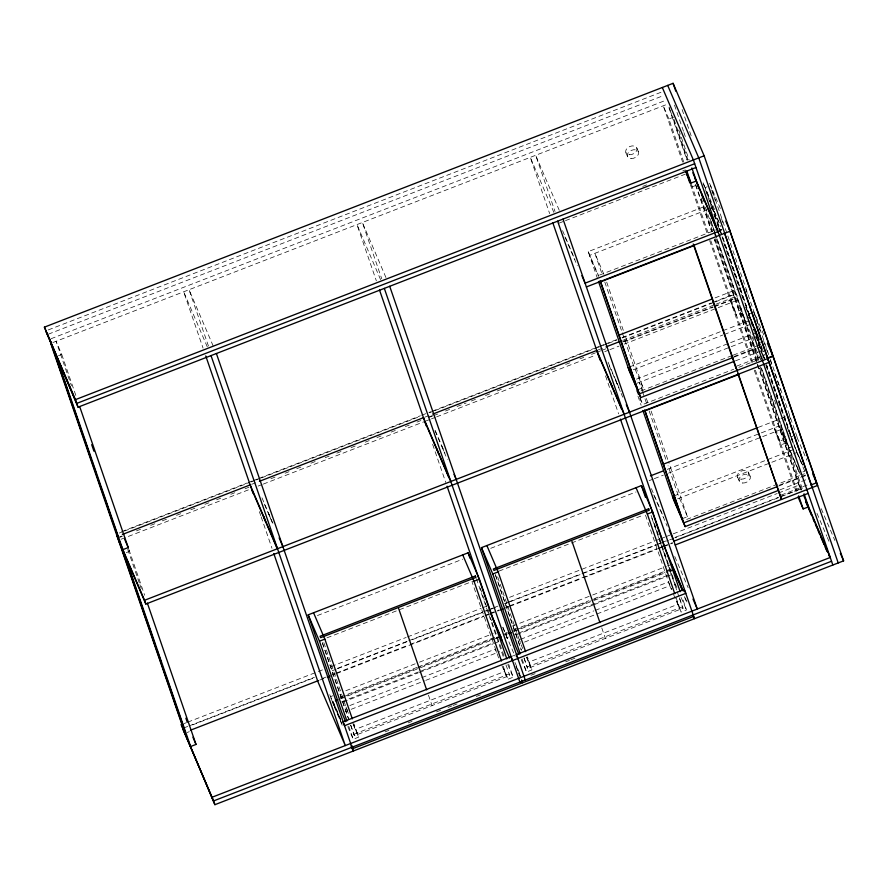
<?xml version="1.0" encoding="UTF-8"?>
<svg xmlns="http://www.w3.org/2000/svg" width="888" height="888" viewBox="0 0 888 888"><rect width="100%" height="100%" fill="white"/><g stroke="black" fill="none" stroke-linecap="round" stroke-linejoin="round"><path stroke-width="0.67" stroke-dasharray="4.44 3.33" d="M48.285 329.925L661.027 92.263M48.285 334.199L663.625 95.538M50.938 338.783L666.333 100.089M52.869 342.535L667.554 104.129M58.519 355.711L61.738 354.467L56.099 341.281L71.417 385.781M683.771 162.16L668.897 118.97L674.281 116.883M642.79 186.38L646.664 184.882M682.739 170.896L685.325 169.886M559.04 223.143L564.202 221.145M565.478 220.646L685.325 174.159M695.493 185.592L692.263 186.835L691.241 184.438M707.259 186.769L705.105 187.601L748.651 314.075L758.33 336.663M597.591 278.854L588.222 251.626L704.783 206.416M707.359 209.69L589.521 255.4L598.545 276.457M708.646 209.191L712.487 207.703L720.557 226.529M599.611 275.036L721.3 227.839M719.347 230.258L721.911 229.271M719.236 230.936L721.8 229.937M717.737 231.668L720.967 230.414M715.051 297.902L735.542 289.954M736.829 289.455L741.946 287.468M121.723 531.612L247.13 482.972M248.429 482.473L252.303 480.963M253.591 480.464L257.476 478.965M258.763 478.466L420.368 415.784M421.667 415.284L430.713 411.766M432.012 411.266L593.617 348.584M594.905 348.085L598.79 346.586M600.077 346.076L603.951 344.577M605.25 344.078L616.883 339.56M622.055 337.551L711.266 302.952M712.553 302.453L733.244 294.428L714.385 239.649M119.292 533.044L123.166 531.546M124.464 531.046L249.861 482.406M251.16 481.895L255.034 480.397M256.332 479.897L260.206 478.388M261.505 477.888L419.225 416.716M429.57 412.698L433.444 411.2M434.743 410.7L596.348 348.018M597.635 347.519L601.52 346.009M602.808 345.51L606.693 344M607.98 343.501L617.038 339.993M622.199 337.984L713.996 302.386M715.284 301.887L733.388 294.86L800.299 489.199L674.891 537.839M251.681 484.304L255.566 482.806M424.964 417.105L428.849 415.595M598.246 349.894L604.739 347.375M622.777 340.382L715.562 304.395M715.928 304.251L737.906 295.726M119.492 536.963L122.078 535.964M428.482 417.116L432.367 415.617M622.41 341.902L712.909 306.804M714.207 306.293L734.887 298.279M119.647 537.395L122.222 536.385M136.452 530.869L142.913 528.371M150.671 525.363L157.132 522.854M162.304 520.845L168.776 518.337M176.523 515.329L182.995 512.82M190.754 509.812L197.214 507.303M204.973 504.295L208.847 502.797M216.605 499.789L223.066 497.28M230.825 494.272L234.71 492.762M245.044 488.755L248.929 487.246M270.907 478.721L277.367 476.212M285.126 473.204L289 471.706M296.759 468.698L303.23 466.189M310.978 463.181L317.449 460.672M325.208 457.664L329.082 456.155M336.841 453.146L343.301 450.638M351.06 447.63L357.52 445.132M365.279 442.124L369.164 440.615M376.923 437.606L383.383 435.098M391.142 432.09L397.602 429.581M405.361 426.573L409.235 425.075M416.994 422.066L420.879 420.557M428.627 417.549L432.512 416.039M433.799 415.54L437.684 414.041M445.443 411.033L451.903 408.524M457.076 406.515L466.122 403.008M471.295 400.999L477.755 398.49M485.514 395.482L491.985 392.973M497.158 390.975L503.618 388.467M511.377 385.459L517.837 382.95M525.596 379.942L532.056 377.433M539.815 374.425L543.7 372.916M551.448 369.908L557.919 367.399M565.678 364.391L572.138 361.893M579.897 358.874L583.771 357.376M591.53 354.368L595.404 352.858M596.703 352.358L600.577 350.86M601.875 350.36L605.749 348.851M623.853 341.836L713.053 307.226M714.352 306.726L735.031 298.701L733.244 294.428M121.079 539.238L250.172 489.177M258.131 486.08L262.038 484.571M263.292 484.082L424.975 421.367M426.262 420.868L430.147 419.369M431.435 418.87L435.32 417.36M436.607 416.861L595.67 355.167M604.717 351.659L608.613 350.15M609.89 349.65L618.947 346.142M624.075 344.144L739.205 299.489M126.296 552.58L129.526 551.337L128.494 548.939M748.651 314.075L752.957 312.398M746.73 318.048L749.96 316.794M629.181 367.066L721.622 331.224M722.899 330.725L751.082 319.791M748.029 321.811L751.259 320.557M633.255 369.763L722.921 334.987M724.197 334.499L752.38 323.565L721.467 233.766M636.474 379.143L755.599 332.933L763.669 351.759M637.162 383.15L730.003 347.141M731.279 346.642L756.898 336.707L764.968 355.533M637.662 389.776L643.045 387.69L625.096 335.553M758.485 342.923L760.639 342.08M640.97 390.942L731.912 355.666M733.199 355.167L760.095 344.733M733.81 356.599L755.588 348.151M734.198 357.076L755.966 348.629M757.253 348.14L761.094 346.642M735.497 360.85L762.392 350.416M736.729 366.1L764.912 355.178M644.022 404.04L733.688 369.264M738.816 367.277L764.435 357.342M758.186 427.406L779.964 418.958M781.24 418.459L786.368 416.472M667.188 469.386L779.531 425.807L798.301 469.597M649.161 480.652L653.035 479.143M654.312 478.654L663.358 475.136M668.486 473.149L780.83 429.581L799.056 472.116M317.427 615.539L462.748 559.174M490.731 548.318L636.052 491.952M785.181 438.983L779.797 441.07L774.147 427.894M792.762 436.175L790.609 437.007L787.001 426.529M786.479 442.757L781.096 444.844L775.446 431.668M792.218 446.631L788.988 447.885L761.471 367.943M673.604 496.07L795.493 448.795L802.486 465.112M677.666 498.767L796.791 452.569L766.777 365.379M326.984 637.828L473.582 580.963M499.001 571.106L643.034 515.24M682.084 518.781L687.456 516.694L668.609 461.949M802.896 471.917L805.05 471.084M686.668 519.447L804.506 473.737M779.509 485.103L799.999 477.156M801.276 476.656L806.404 474.669M778.61 486.08L800.388 477.633M801.664 477.134L805.505 475.646M779.908 489.854L806.804 479.42M183.849 723.665L186.436 722.666M187.723 722.155L316.994 672.016M318.293 671.517L323.465 669.508M331.224 666.5L406.193 637.429M407.492 636.918L481.174 608.347M482.462 607.847L486.346 606.338M509.612 597.313L654.4 541.158M655.688 540.659L659.573 539.149M660.861 538.65L664.735 537.151M666.033 536.641L777.2 493.528M778.499 493.029L799.178 485.003L801.365 490.087M781.151 495.104L809.323 484.171M183.849 727.938L187.734 726.428M189.022 725.929L314.419 677.289M337.684 668.264L407.492 641.192M408.791 640.692L482.473 612.11M483.76 611.61L487.645 610.111M488.933 609.612L492.818 608.102M494.105 607.603L497.979 606.093M504.451 603.585L507.037 602.586M508.325 602.086L580.719 574.003M582.006 573.504L655.699 544.932M656.987 544.422L660.861 542.923M662.159 542.424L666.033 540.914M675.091 537.407L778.499 497.291M779.797 496.792L800.477 488.766M192.663 724.874L315.484 677.244M332.29 670.718L336.164 669.219M337.462 668.72L407.27 641.635M412.443 639.638L484.848 611.555M486.136 611.055L490.021 609.545M491.308 609.046L495.193 607.536M505.527 603.529L509.412 602.031M510.7 601.52L658.086 544.355M659.384 543.856L668.431 540.348M669.719 539.849L673.604 538.339M322.178 678.554L326.063 677.056M332.523 674.547L335.109 673.548M336.397 673.037L408.791 644.966M410.09 644.466L483.771 615.884M485.059 615.384L488.944 613.874M490.232 613.375L499.278 609.867M505.749 607.359L508.336 606.36M509.623 605.86L656.998 548.695M658.285 548.196L662.159 546.697M663.458 546.187L672.505 542.679M319.713 680.086L326.185 677.577M332.645 675.069L335.231 674.07M336.519 673.559L483.905 616.394M485.203 615.895L489.077 614.396M490.376 613.897L499.422 610.378M505.883 607.869L508.469 606.87M509.768 606.371L582.162 578.288M583.46 577.788L657.153 549.206M658.441 548.706L662.315 547.197M663.614 546.697L672.66 543.19M187.135 732.511L189.288 731.668M330.314 696.747L332.9 695.737M345.821 690.731L418.215 662.648M419.502 662.148L493.173 633.577M512.565 626.051L591.408 595.471M592.707 594.971L666.377 566.4M667.676 565.889L671.55 564.391M340.659 697.002L416.927 667.421M418.215 666.921L497.058 636.341M504.817 633.333L507.403 632.334M513.863 629.825L588.833 600.743M594.005 598.745L670.262 569.164M340.526 697.901L343.101 696.902M344.378 696.414L497.369 637.073M504.406 634.343L506.981 633.344M513.408 630.846L515.984 629.858M517.26 629.359L590.542 600.932M591.83 600.432L665.112 572.016M666.389 571.517L670.251 570.018M340.537 698.745L419.38 668.165M420.679 667.665L496.936 638.084M504.695 635.075L507.281 634.076M513.741 631.568L592.585 600.987M593.883 600.488L667.554 571.916M668.853 571.406L671.439 570.407M341.825 701.675L492.241 643.334M505.705 638.106L508.28 637.118M514.707 634.62L517.282 633.621M518.559 633.122L671.55 573.792M343.123 702.02L418.093 672.938M419.391 672.438L493.062 643.867M494.361 643.367L499.533 641.358M516.328 634.842L592.596 605.261M593.883 604.761L672.738 574.181M349.872 705.527L420.601 678.088M421.889 677.6L495.182 649.161L497.313 654.112M520.601 639.305L593.905 610.877M595.193 610.378L668.498 581.94L671.683 589.377M345.155 711.632L347.308 710.789L323.454 641.513M351.171 709.301L424.464 680.863M425.752 680.363L499.711 651.681M524.475 642.08L669.796 585.714L671.406 589.477M512.221 656.188L515.129 655.067M356.865 733.088L355.566 729.314L504.739 671.45L502.619 666.5M530.169 665.867L528.871 662.093L678.055 604.24L675.923 599.278M353.79 734.276L509.113 674.036L509.723 675.457L354.401 735.708L350.638 725.13M679.431 597.79L683.039 608.247L527.705 668.486L527.095 667.055L682.417 606.815L650.915 515.317M347.841 726.684L353.224 739.238L358.608 737.151L354.101 724.075M501.864 665.489L507.781 679.287L513.164 677.2L508.658 664.135M521.156 659.462L526.529 672.016L531.912 669.929L527.417 656.854M673.504 594.383L681.085 612.065L686.468 609.978L681.973 596.914M385.059 731.856L388.922 730.358M408.203 722.876L412.065 721.389M436.485 711.91L442.912 709.423M448.052 707.425L451.914 705.927M453.202 705.427L457.054 703.929M476.334 696.458L482.772 693.961M530.946 675.269L537.373 672.782M565.656 661.815L569.519 660.317M570.806 659.817L577.233 657.32M709.534 183.217L720.357 208.469M703.618 184.038L714.984 210.556M719.258 222.755L711.188 203.929L721.012 232.467M763.858 334.998L754.023 311.988L710.489 185.514M668.897 118.97L663.247 105.794L682.628 162.06M745.853 307.226L758.186 336.008M748.229 313.497L759.484 339.771M752.38 323.565L759.373 339.882M797.069 437.451L806.87 460.217M744.577 318.881L740.759 309.979L735.386 312.065L729.736 298.89M753.657 340.459L745.698 321.878L715.628 234.554M745.876 322.644L742.057 313.753L736.685 315.839L731.035 302.664M760.55 359.851L751.525 338.794L758.707 359.651M791.685 439.538L802.563 464.813M821.256 508.713L834.875 540.503M796.791 452.569L804.861 471.395M798.834 470.84L800.443 474.603M798.079 469.463L790.12 450.882L761.393 367.466M816.971 513.342L826.772 536.23M827.316 537.506L828.959 541.314M636.796 147.907L638.439 151.748M625.896 152.692L627.539 156.532M748.506 472.383L750.16 476.223M737.606 477.156L739.26 481.007M603.918 274.37L594.893 253.313L602.075 274.17M588.222 251.626L598.445 275.469M643.045 387.69L633.488 365.401L622.277 332.822M643.034 390.986L639.316 382.317L642.002 390.132M646.209 398.412L648.34 403.363M640.17 398.201L642.856 404.473M559.262 210.323L535.675 155.278L555.044 211.544M639.771 398.024L642.546 404.484M687.456 516.694L677.91 494.405L668.031 465.734M562.57 230.636L574.902 259.407M564.935 236.907L577.267 265.679M553.879 212.41L530.291 157.365L549.661 213.631M608.058 362.149L619.302 388.378M609.357 365.923L620.601 392.152M621.134 393.406L622.743 397.158M651.392 488.633L663.725 517.415M653.768 494.905L667.177 526.184M674.769 556.51L688.167 587.778M685.192 597.89L687.345 602.908M684.337 596.636L687.023 602.908M675.169 583.627L677.322 588.644M681.085 597.435L686.468 609.978M682.417 606.815L683.039 608.247M385.958 277.544L362.36 222.5L381.74 278.765M380.575 279.631L356.987 224.586L376.357 280.852M435.286 430.625L444.921 453.102M434.976 430.636L447.297 459.374M519.325 639.804L520.379 642.279M526.751 657.142L528.871 662.093M521.145 644.81L522.766 648.595M526.451 657.198L531.912 669.929M502.941 627.183L507.392 638.306M502.752 627.494L515.084 656.265M514.962 662.448L520.335 675.002M516.25 666.222L520.557 676.256M515.961 666.455L520.257 676.49M518.326 672.738L519.946 676.501M504.018 655.866L491.963 622.088M507.781 664.657L513.164 677.2M498.634 657.953L472.183 582.35M213.187 346.009L189.055 289.71L208.425 345.987M207.27 346.842L183.672 291.797L203.052 348.074M261.982 497.846L273.227 524.075M264.347 504.118L272.916 524.087M346.009 707.026L348.662 713.219M352.913 723.121L355.566 729.314M347.308 710.789L348.374 713.275M353.147 724.419L358.608 737.151M340.881 719.724L332.811 700.898L340.57 719.724M329.759 694.694L342.091 723.465M330.858 698.001L341.68 723.265M332.156 701.775L333.777 705.56M334.321 706.826L342.979 727.028M754.622 313.719L769.885 358.053M770.34 359.351L797.724 438.883M711.61 189.866L715.217 200.344M721.533 218.692L722.888 222.622M745.898 289.455L747.252 293.395M753.579 311.732L760.794 332.7M763.502 340.57L768.464 354.978M770.273 360.228L772.072 365.468M774.78 373.326L780.641 390.365M789.221 415.262L790.575 419.192M682.106 109.535L691.13 135.753M755.599 332.933L764.535 358.863M707.292 192.874L764.146 357.997M766.4 364.546L794.372 445.798M748.795 314.496L764.057 358.83M766.3 365.345L792.34 440.97M703.074 182.773L712.098 208.98M713.908 214.23L715.251 218.159M717.06 223.399L719.768 231.269M723.831 243.057L744.133 302.031M745.942 307.27L754.056 330.858M755.866 336.097L763.081 357.065M765.789 364.935L782.039 412.11M783.838 417.349L785.192 421.278M674.469 105.073L683.494 131.28M683.949 132.59L685.303 136.53M774.536 400.188L775.89 404.096M711.144 221.523L715.184 233.255M710.034 218.548L714.096 230.336M714.54 231.646L758.763 360.073M678.787 129.97L689.144 160.073M705.372 207.182L713.475 230.736M713.93 232.046L758.086 360.284M760.339 366.833L802.685 489.843M674.036 119.414L688 159.973M701.076 197.924L712.787 231.957M715.04 238.495L756.942 360.195M759.64 368.054L801.542 489.754M669.086 107.159L670.44 111.089M670.895 112.399L687.29 160.018M695.715 184.493L711.987 231.757M714.674 239.549L800.876 489.921M669.019 107.914L686.99 160.095M695.515 184.871L711.688 231.824M691.397 184.327L708.102 232.823M710.8 240.67L752.702 362.371M755.411 370.229L796.858 490.62M690.287 184.316L707.403 234.044M709.656 240.581L752.014 363.592M754.267 370.141L796.17 491.841M606.693 282.118L623.298 330.347M651.115 411.122L668.165 460.65M604.772 281.984L621.822 331.513M642.457 391.442L646.497 403.163M649.184 410.989L666.244 460.517M637.973 396.126L641.114 405.25M615.551 379.62L617.404 384.704M605.538 375.901L618.603 413.852M654.467 523.498L674.725 582.317M651.082 515.44L676.734 589.943M676.134 597.691L681.085 612.065M678.055 604.24L679.342 608.003M645.487 515.129L669.363 584.459M601.764 627.883L605.372 638.361M497.669 576.911L520.612 643.578M495.304 574.381L521.411 650.183M524.109 658.03L527.705 668.486M495.593 575.557L521.245 650.072M523.942 657.908L527.095 667.055M522.033 658.94L526.529 672.016M442.235 446.842L444.1 451.925M432.645 444.344L445.743 482.384M480.264 588.111L491.519 620.79M476.423 578.732L503.873 658.474M505.96 664.879L509.723 675.457M503.285 666.222L507.781 679.287M504.739 671.45L506.038 675.224M428.449 695.104L432.068 705.583M322.444 642.901L348.551 718.714M350.804 725.252L354.401 735.708M322.289 642.779L348.385 718.592M348.729 726.162L353.224 739.238M268.931 514.052L270.796 519.147M332.778 701.753L333.644 704.273M259.374 511.655L260.717 515.573M261.172 516.883L271.983 548.296M61.738 354.467L76.157 396.337M128.871 549.45L144.644 595.249M127.739 549.361L139.449 583.383M139.904 584.692L141.248 588.611M742.757 483.039A5.95 4.096 -23.2 0 0 750.316 476.712A5.95 4.096 -23.2 0 0 741.047 476.09A5.95 4.096 -23.2 0 0 742.757 483.039M741.114 479.187A5.95 4.096 -23.2 0 0 748.673 472.871A5.95 4.096 -23.2 0 0 739.404 472.25A5.95 4.096 -23.2 0 0 741.114 479.187M631.035 158.564A5.95 4.096 -23.2 0 0 638.605 152.237A5.95 4.096 -23.2 0 0 629.326 151.615A5.95 4.096 -23.2 0 0 631.035 158.564M629.392 154.723A5.95 4.096 -23.2 0 0 636.951 148.396A5.95 4.096 -23.2 0 0 627.683 147.774A5.95 4.096 -23.2 0 0 629.392 154.723"/><path stroke-width="1.33" d="M695.981 167.51L78.055 407.17L44.4 327.15L673.082 83.317L704.14 155.788L843.6 560.85L214.918 804.683L181.263 724.664L214.918 804.683M78.055 407.17L75.458 399.633L704.14 155.788M694.682 163.736L76.757 403.396L45.699 330.924M696.347 180.986L690.964 183.072L685.836 171.084M586.38 286.946L730.103 231.202L725.774 221.101M600.81 281.751L694.316 245.488M618.98 335.165L712.487 298.89M122.366 534.465L250.394 484.815M259.418 481.307L423.676 417.604M432.722 414.097L596.958 350.394M606.005 346.886L620.235 341.369M122.844 549.65L128.227 547.563L124.631 539.171M734.21 361.349L640.703 397.613L639.404 393.839L732.911 357.575M773.004 356.343L767.62 358.43L811.166 484.892L816.549 482.806L773.004 356.343L767.476 343.356M768.065 359.784L769.141 362.293L145.843 604.04L144.544 600.277L767.843 358.519L766.766 356.021M645.232 410.756L738.738 374.492M663.392 464.169L756.909 427.894M650.438 475.879L663.358 470.873M345.698 721.667L341.924 712.875L308.18 614.851L468.109 552.813L479.409 579.176L506.859 658.907M519.003 654.445L515.24 645.665L481.485 547.63L641.425 485.603L652.713 511.954L680.164 591.686M346.919 720.934L319.469 641.203L324.853 639.116L313.553 612.764M501.476 660.994L474.026 581.263L479.409 579.176M520.235 653.712L492.785 573.981L498.157 571.894L486.868 545.543M674.791 593.772L647.341 514.041L652.713 511.954M778.632 490.343L685.125 526.617L683.827 522.843L777.333 486.58M190.432 730.225L318.426 680.585M327.472 677.078L330.059 676.068M500.71 609.878L503.296 608.879M675.213 544.955L808.18 493.384M147.353 603.096L196.015 744.433L190.631 746.519L56.366 356.554M798.035 496.958L803.163 508.935L808.546 506.848L804.04 493.772M335.364 700.754L337.951 699.755M498.235 637.584L500.821 636.585L491.253 614.552M508.569 633.577L511.155 632.578M671.439 570.407L674.014 569.408L675.313 573.171M212.332 797.147L830.247 557.475L803.929 496.07M831.545 561.249L213.631 800.909L182.562 728.438M351.859 746.087L352.936 748.595L522.632 682.772L521.767 680.264M523.243 682.539L692.94 616.716M667.698 85.403L698.756 157.875L838.216 562.937M662.315 87.49L693.384 159.962L832.844 565.012M692.84 172.805L718.048 231.602L585.081 283.172L581.873 275.668M694.682 177.833L716.128 227.872M717.171 230.314L718.259 232.845M686.624 173.66L690.209 182.051M812.786 474.026L817.637 485.436L673.914 541.181L669.097 529.925M811.022 484.637L812.254 487.523M840.326 553.213L843.6 560.85M805.927 501.487L827.727 552.347M828.815 554.889L829.903 557.431M805.594 501.443L811.588 515.429M813.219 519.247L814.307 521.789M815.406 524.331L817.038 528.149M818.125 530.691L819.757 534.498M820.856 537.04L824.12 544.677M825.207 547.219L826.85 551.026M735.453 366.6L737.096 370.44M628.116 367.488L639.404 393.839M640.703 397.613L629.414 371.262L598.49 281.463M636.94 390.676L638.55 394.439M672.527 496.492L683.827 522.843M685.125 526.617L673.826 500.255L642.912 410.467M626.284 404.662L629.503 412.176M596.78 350.46L624.12 414.263M598.079 354.234L621.667 409.268M692.995 599.034L697.28 609.046L563.014 219.081M683.327 591.119L664.557 547.33L620.401 419.092M671.55 564.391L682.373 589.643M673.393 569.419L675.013 573.215M676.101 575.735L682.051 589.632M692.873 614.885L694.505 618.67L557.642 221.168M636.041 487.679L647.341 514.041M454.046 474.392L456.188 479.398M481.485 547.63L492.785 573.981M423.465 417.682L450.815 481.485M424.764 421.456L448.895 477.744M517.859 658.485L516.206 654.645L684.137 589.51L685.78 593.362L344.544 725.707L342.901 721.866L510.933 656.698L512.476 660.572M521.556 680.264L522.632 682.772M492.551 618.326L509.59 658.075M462.737 554.9L474.026 581.263M279.132 537.851L282.884 546.62M308.18 614.851L319.469 641.203M250.161 484.904L277.5 548.706M251.992 489.921L276.656 547.463M351.093 745.976L353.258 751.026L216.394 353.513M50.882 342.169L49.639 339.283L117.793 536.507M44.4 327.15L75.458 399.633M117.194 536.474L144.544 600.277M118.493 540.237L145.843 604.04M192.929 737.24L196.015 744.433M183.616 728.393L185.259 732.234L165.945 676.145M729.314 229.437L772.86 355.91L767.476 357.997L724.375 232.823M673.082 83.317L675.79 91.187M701.453 193.651L704.162 201.509M691.852 167.921L699.056 188.855M686.924 171.317L690.975 183.095M798.656 495.859L803.163 508.935M685.78 171.229L689.832 183.006M693.983 245.21L781.518 499.445L737.906 373.726M693.239 243.989L736.096 368.487M600.288 280.886L639.016 393.362L600.133 280.763M644.71 409.89L683.438 522.366M644.832 410.6L682.828 520.934M610.167 381.707L612.032 386.791M552.824 222.799L600.133 360.195M641.425 485.603L645.476 497.358M571.994 541.414L599.955 622.643M498.157 571.894L525.607 651.625M389.71 286.291L525.274 680.042M384.326 288.378L519.891 682.117M436.863 448.928L438.716 454.012M500.71 636.629L502.009 640.392M379.498 289.988L426.373 426.107M447.064 486.202L492.096 617.016M468.109 552.813L469.907 558.041M398.679 608.624L426.651 689.865M324.853 639.116L352.303 718.847M352.07 746.075L352.936 748.595M211.022 355.6L345.288 745.576L317.937 681.773L273.782 553.524M263.547 516.139L265.412 521.234M205.75 355.921L253.058 493.328M79.765 406.804L128.427 548.14M91.686 444.666L93.939 451.204M185.858 718.17L187.213 722.088M54.878 353.557L60.717 370.518M63.858 379.642L89.455 453.99M92.152 461.816L96.193 473.548M101.132 487.901L117.749 536.163M119.691 541.802L125.53 558.763M128.682 567.887L155.178 644.843M156.965 650.06L161.006 661.804M117.149 535.353L183.161 727.083M50.716 343.367L184.982 733.344M475.358 576.001L320.035 636.252L320.646 637.673L475.968 577.433L475.358 576.001M648.673 508.78L493.34 569.03L493.961 570.451L649.283 510.212L648.673 508.78"/></g></svg>
